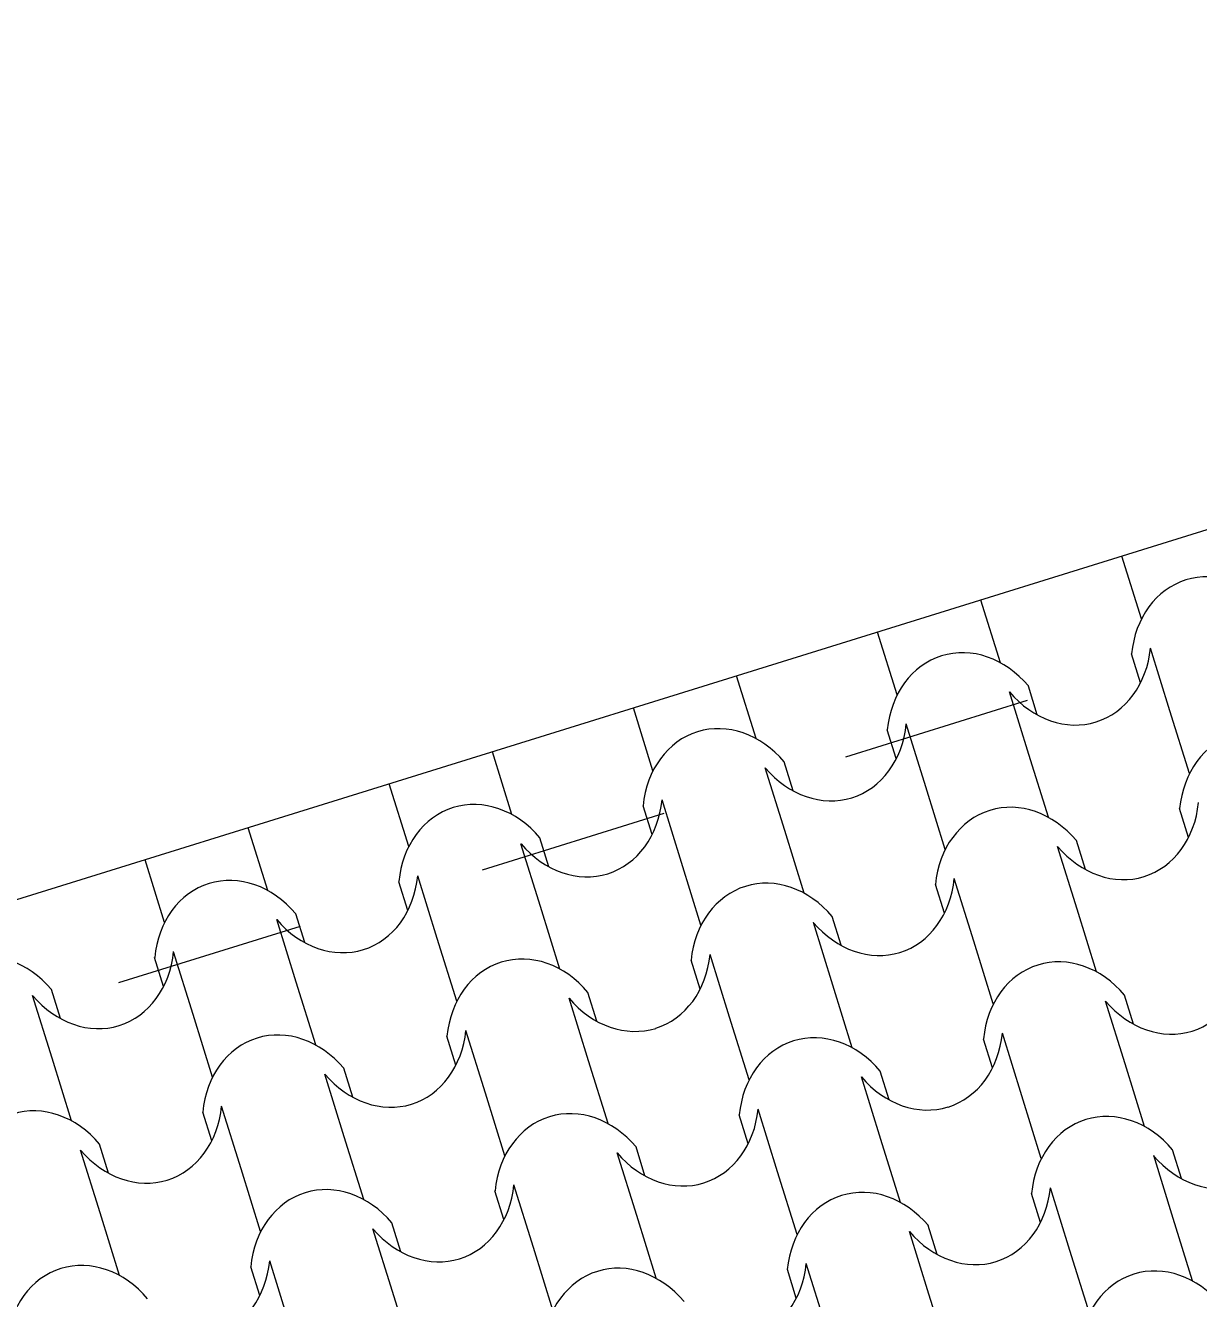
# Model space of a CAD drawing. Header units: metres. Extents: x -111189 to -108577, y -72951 to -72647.
# Drawn here: x -111168.353 to -111167.049, y -72916.292 to -72914.875 of the extents above; entities that cross this region are included whole.
import ezdxf

# ---------------------------------------------------------------- set-up
doc = ezdxf.new("R2010")
doc.units = ezdxf.units.M
doc.header["$MEASUREMENT"] = 0
doc.set_wipeout_variables(frame=1)
doc.linetypes.add('Dashed', pattern=[0.423333, 0.211667, -0.211667])
doc.linetypes.add('Wipeout_Contour', pattern=[1, 0, -1])
for name, color, linetype in [('00 - Cotas Implantação', 7, 'Continuous'), ('00 - DESENHO 2D', 7, 'Continuous'), ('00 - Muros - Pormenores', 7, 'Continuous'), ('02 - PASSEIOS', 7, 'Continuous'), ('03 - COBERTURA', 7, 'Continuous'), ('07 - MUROS', 7, 'Continuous')]:
    doc.layers.add(name, color=color, linetype=linetype)
doc.styles.add('ESTILO_GERADO_2', font='malgunsl.ttf')
doc.styles.add('ESTILO_GERADO_3', font='AGENCYR.TTF')
doc.dimstyles.new('ESTILO_GERADO__1', dxfattribs={"dimtxt": 0.15, "dimasz": 0.095, "dimexe": 0.18, "dimexo": 0.5, "dimgap": 0, "dimtad": 1, "dimzin": 0, "dimdsep": 46, "dimtxsty": 'ESTILO_GERADO_2', "dimblk": 'ARROWHEAD_2', "dimblk1": 'ARROWHEAD_2', "dimblk2": 'ARROWHEAD_2', "dimcen": 0.09, "dimclrd": 7, "dimclre": 7, "dimclrt": 7, "dimadec": 0, "dimazin": 0, "dimtfac": 1, "dimtdec": 4, "dimtmove": 0, "dimatfit": 3, "dimfxl": 1, "dimtolj": 1, "dimtzin": 0, "dimarcsym": 0})
doc.dimstyles.new('ESTILO_GERADO__2', dxfattribs={"dimtxt": 0.15, "dimasz": 0.057, "dimexe": 0.18, "dimexo": 0.05, "dimgap": 0, "dimtad": 1, "dimzin": 0, "dimdsep": 46, "dimtxsty": 'ESTILO_GERADO_3', "dimblk": 'ARROWHEAD_2', "dimblk1": 'ARROWHEAD_2', "dimblk2": 'ARROWHEAD_2', "dimcen": 0.09, "dimclrd": 7, "dimclre": 7, "dimclrt": 7, "dimadec": 0, "dimazin": 0, "dimtfac": 1, "dimtdec": 4, "dimtmove": 0, "dimatfit": 3, "dimfxl": 1, "dimtolj": 1, "dimtzin": 0, "dimarcsym": 0})

# ---------------------------------------------------------------- blocks, each defined once
blk = doc.blocks.new('Malha_4_1', base_point=(-111170.9885, -72913.7301))
at = {"color": 254, "linetype": 'Wipeout_Contour', "lineweight": 0, "ltscale": 664729.494816}
blk.add_wipeout([(-111170.9885, -72913.7301), (-111169.5848, -72918.303), (-111163.4662, -72916.4009), (-111164.8874, -72911.8291), (-111165.9179, -72912.1735)], dxfattribs=at).dxf.layer = '07 - MUROS'
blk = doc.blocks.new('Malha_8_1', base_point=(-111182.45, -72914.5203))
at = {"color": 254, "linetype": 'Wipeout_Contour', "lineweight": 0, "ltscale": 1861428.278801215}
blk.add_wipeout([(-111182.45, -72914.5203), (-111181.1398, -72916.9324), (-111179.283, -72920.3506), (-111178.6992, -72921.4255), (-111173.1932, -72931.5618), (-111171.3979, -72934.867), (-111163.9365, -72948.6033), (-111162.5896, -72948.18), (-111170.1617, -72934.1975), (-111171.9536, -72930.8885), (-111177.4458, -72920.7467), (-111178.0283, -72919.6711), (-111179.8807, -72916.2505), (-111181.0503, -72914.0907)], dxfattribs=at).dxf.layer = '02 - PASSEIOS'
blk = doc.blocks.new('*D89', base_point=(-110957.0649, -73026.2797))
at = {"layer": '00 - Muros - Pormenores', "color": 7, "linetype": 'Continuous', "lineweight": 5, "transparency": 16777216}
for p, q in [((-111165.0815, -72911.0361), (-111165.0481, -72911.1435)), ((-111165.0744, -72911.1321), (-111165.0553, -72911.0476)), ((-111165.0298, -72911.0789), (-111165.0648, -72911.0898)), ((-111165.0648, -72911.0898), (-111180.038, -72915.7444)), ((-111180.0547, -72915.6907), (-111180.0213, -72915.7981)), ((-111180.0284, -72915.7022), (-111180.0475, -72915.7866)), ((-111180.038, -72915.7444), (-111180.073, -72915.7553))]:
    blk.add_line(p, q, dxfattribs=at)
at = {"layer": '00 - Muros - Pormenores', "color": 7, "lineweight": 5, "transparency": 16777216, "insert": (-111172.7122, -72913.4357), "char_height": 0.15, "attachment_point": 7, "rotation": 17.2685, "style": 'ESTILO_GERADO_3'}
blk.add_mtext('\\A1;{\\pql;\\fAgency FB|b0|i0|c0|p0;\\W1.000000;15,68}', dxfattribs=at)
blk = doc.blocks.new('ARROWHEAD_2')
at = {"color": 0, "linetype": 'Continuous', "lineweight": 0}
for p, q in [((-0.378, -0.655), (0.378, 0.655)), ((0, 0), (-1, 0))]:
    blk.add_line(p, q, dxfattribs=at)
blk = doc.blocks.new('Viga_16_1', base_point=(-111165.5824, -72914.9833))
at = {"layer": '03 - COBERTURA', "color": 7, "linetype": 'Continuous', "lineweight": 13}
blk.add_line((-111169.3066, -72916.141), (-111165.5824, -72914.9833), dxfattribs=at)
at = {"layer": '03 - COBERTURA', "color": 253, "linetype": 'Continuous', "lineweight": 9}
for p, q in [((-111167.1122, -72915.5354), (-111167.1339, -72915.4656)), ((-111167.2691, -72915.5841), (-111167.2907, -72915.5144)), ((-111167.3839, -72915.6198), (-111167.4056, -72915.5501)), ((-111167.1132, -72915.6065), (-111167.1231, -72915.5744)), ((-111167.0804, -72915.6376), (-111167.1021, -72915.5679)), ((-111167.5407, -72915.6686), (-111167.5624, -72915.5988)), ((-111167.2373, -72915.6864), (-111167.259, -72915.6166)), ((-111167.228, -72915.6422), (-111167.2379, -72915.6101)), ((-111167.6555, -72915.7043), (-111167.6772, -72915.6345)), ((-111167.0587, -72915.7074), (-111167.0804, -72915.6376)), ((-111167.3848, -72915.6909), (-111167.3948, -72915.6589)), ((-111167.3521, -72915.7221), (-111167.3738, -72915.6523)), ((-111167.8124, -72915.753), (-111167.8341, -72915.6833)), ((-111167.2156, -72915.7561), (-111167.2373, -72915.6864)), ((-111167.5089, -72915.7708), (-111167.5306, -72915.7011)), ((-111167.4996, -72915.7266), (-111167.5096, -72915.6945)), ((-111167.9272, -72915.7887), (-111167.9489, -72915.719)), ((-111167.3304, -72915.7918), (-111167.3521, -72915.7221)), ((-111167.6565, -72915.7754), (-111167.6664, -72915.7433)), ((-111167.6237, -72915.8065), (-111167.6454, -72915.7368)), ((-111167.0597, -72915.7785), (-111167.0697, -72915.7464)), ((-111168.084, -72915.8375), (-111168.1057, -72915.7677)), ((-111167.4872, -72915.8406), (-111167.5089, -72915.7708)), ((-111167.7806, -72915.8553), (-111167.8023, -72915.7855)), ((-111167.7713, -72915.8111), (-111167.7813, -72915.779)), ((-111167.1838, -72915.8584), (-111167.2055, -72915.7886)), ((-111167.1745, -72915.8142), (-111167.1845, -72915.7821)), ((-111168.1988, -72915.8732), (-111168.2205, -72915.8034)), ((-111167.6021, -72915.8763), (-111167.6237, -72915.8065)), ((-111167.9281, -72915.8598), (-111167.9381, -72915.8278)), ((-111167.8954, -72915.891), (-111167.9171, -72915.8212)), ((-111167.3313, -72915.8629), (-111167.3413, -72915.8309)), ((-111167.2986, -72915.8941), (-111167.3203, -72915.8243)), ((-111167.7589, -72915.925), (-111167.7806, -72915.8553)), ((-111167.1621, -72915.9281), (-111167.1838, -72915.8584)), ((-111168.0522, -72915.9397), (-111168.0739, -72915.87)), ((-111168.0429, -72915.8955), (-111168.0529, -72915.8634)), ((-111167.4555, -72915.9428), (-111167.4771, -72915.8731)), ((-111167.4462, -72915.8986), (-111167.4561, -72915.8665)), ((-111167.8737, -72915.9607), (-111167.8954, -72915.891)), ((-111167.2769, -72915.9638), (-111167.2986, -72915.8941)), ((-111168.1998, -72915.9443), (-111168.2098, -72915.9122)), ((-111168.1671, -72915.9754), (-111168.1887, -72915.9057)), ((-111167.603, -72915.9474), (-111167.613, -72915.9153)), ((-111167.5703, -72915.9785), (-111167.592, -72915.9088)), ((-111168.0306, -72916.0095), (-111168.0522, -72915.9397)), ((-111167.4338, -72916.0126), (-111167.4555, -72915.9428)), ((-111168.3239, -72916.0242), (-111168.3456, -72915.9544)), ((-111168.3146, -72915.98), (-111168.3246, -72915.9479)), ((-111167.7271, -72916.0273), (-111167.7488, -72915.9575)), ((-111167.7178, -72915.9831), (-111167.7278, -72915.951)), ((-111167.121, -72915.9862), (-111167.131, -72915.9541)), ((-111167.1303, -72916.0304), (-111167.152, -72915.9606)), ((-111168.1454, -72916.0452), (-111168.1671, -72915.9754)), ((-111167.5486, -72916.0483), (-111167.5703, -72915.9785)), ((-111167.8747, -72916.0318), (-111167.8846, -72915.9998)), ((-111167.8419, -72916.063), (-111167.8636, -72915.9932)), ((-111167.2451, -72916.0661), (-111167.2668, -72915.9963)), ((-111167.2779, -72916.0349), (-111167.2878, -72916.0029)), ((-111168.3022, -72916.0939), (-111168.3239, -72916.0242)), ((-111167.7054, -72916.097), (-111167.7271, -72916.0273)), ((-111167.9988, -72916.1117), (-111168.0205, -72916.042)), ((-111167.9895, -72916.0675), (-111167.9994, -72916.0354)), ((-111167.3927, -72916.0706), (-111167.4027, -72916.0385)), ((-111167.1086, -72916.1001), (-111167.1303, -72916.0304)), ((-111167.402, -72916.1148), (-111167.4237, -72916.0451)), ((-111167.8202, -72916.1327), (-111167.8419, -72916.063)), ((-111167.2235, -72916.1358), (-111167.2451, -72916.0661)), ((-111168.1463, -72916.1163), (-111168.1563, -72916.0842)), ((-111168.1136, -72916.1474), (-111168.1353, -72916.0777)), ((-111167.5168, -72916.1505), (-111167.5385, -72916.0808)), ((-111167.5495, -72916.1194), (-111167.5595, -72916.0873)), ((-111167.9771, -72916.1815), (-111167.9988, -72916.1117)), ((-111168.2704, -72916.1962), (-111168.2921, -72916.1264)), ((-111168.2611, -72916.152), (-111168.2711, -72916.1199)), ((-111167.6644, -72916.1551), (-111167.6743, -72916.123)), ((-111167.3803, -72916.1846), (-111167.402, -72916.1148)), ((-111167.0676, -72916.1582), (-111167.0775, -72916.1261)), ((-111167.6736, -72916.1993), (-111167.6953, -72916.1295)), ((-111167.0769, -72916.2024), (-111167.0985, -72916.1326)), ((-111168.0919, -72916.2172), (-111168.1136, -72916.1474)), ((-111167.4951, -72916.2203), (-111167.5168, -72916.1505)), ((-111167.7885, -72916.235), (-111167.8101, -72916.1652)), ((-111167.1917, -72916.2381), (-111167.2134, -72916.1683)), ((-111167.8212, -72916.2038), (-111167.8312, -72916.1718)), ((-111167.2244, -72916.2069), (-111167.2344, -72916.1749)), ((-111168.2487, -72916.2659), (-111168.2704, -72916.1962)), ((-111167.652, -72916.269), (-111167.6736, -72916.1993)), ((-111167.936, -72916.2395), (-111167.946, -72916.2074)), ((-111167.3392, -72916.2426), (-111167.3492, -72916.2105)), ((-111167.0552, -72916.2721), (-111167.0769, -72916.2024)), ((-111167.9453, -72916.2837), (-111167.967, -72916.214)), ((-111167.3485, -72916.2868), (-111167.3702, -72916.2171)), ((-111167.7668, -72916.3047), (-111167.7885, -72916.235)), ((-111167.17, -72916.3078), (-111167.1917, -72916.2381)), ((-111168.0928, -72916.2883), (-111168.1028, -72916.2562)), ((-111168.0601, -72916.3194), (-111168.0818, -72916.2497)), ((-111167.4633, -72916.3225), (-111167.485, -72916.2528)), ((-111167.4961, -72916.2914), (-111167.506, -72916.2593)), ((-111167.9236, -72916.3535), (-111167.9453, -72916.2837)), ((-111167.3268, -72916.3566), (-111167.3485, -72916.2868))]:
    blk.add_line(p, q, dxfattribs=at)
for centre, major_axis, start_param, end_param in [((-111167.03, -72915.5973), (-0.0327, 0.1052), 5.178468, 7.387902), ((-111167.3017, -72915.6817), (-0.0327, 0.1052), 5.178468, 7.387902), ((-111167.1957, -72915.5443), (-0.0329, 0.1058), 3.144569, 4.24135), ((-111167.1952, -72915.5442), (-0.0329, 0.1058), 2.041835, 3.138617), ((-111167.5733, -72915.7662), (-0.0327, 0.1052), 5.178468, 7.387902), ((-111167.4674, -72915.6288), (-0.0329, 0.1058), 3.144569, 4.24135), ((-111166.9765, -72915.7693), (-0.0327, 0.1052), 5.178468, 7.387902), ((-111167.4669, -72915.6286), (-0.0329, 0.1058), 2.041835, 3.138617), ((-111167.845, -72915.8506), (-0.0327, 0.1052), 5.178468, 7.387902), ((-111167.739, -72915.7132), (-0.0329, 0.1058), 3.144569, 4.24135), ((-111167.2482, -72915.8537), (-0.0327, 0.1052), 5.178468, 7.387902), ((-111167.1423, -72915.7163), (-0.0329, 0.1058), 3.144569, 4.24135), ((-111167.7385, -72915.7131), (-0.0329, 0.1058), 2.041835, 3.138617), ((-111167.1417, -72915.7162), (-0.0329, 0.1058), 2.041835, 3.138617), ((-111168.1166, -72915.9351), (-0.0327, 0.1052), 5.178468, 7.387902), ((-111168.0107, -72915.7977), (-0.0329, 0.1058), 3.144569, 4.24135), ((-111167.5199, -72915.9382), (-0.0327, 0.1052), 5.178468, 7.387902), ((-111167.4139, -72915.8008), (-0.0329, 0.1058), 3.144569, 4.24135), ((-111168.0102, -72915.7975), (-0.0329, 0.1058), 2.041835, 3.138617), ((-111167.4134, -72915.8006), (-0.0329, 0.1058), 2.041835, 3.138617), ((-111168.3883, -72916.0195), (-0.0327, 0.1052), 5.178468, 7.387902), ((-111168.2823, -72915.8821), (-0.0329, 0.1058), 3.144569, 4.24135), ((-111167.7915, -72916.0226), (-0.0327, 0.1052), 5.178468, 7.387902), ((-111167.6856, -72915.8852), (-0.0329, 0.1058), 3.144569, 4.24135), ((-111167.1947, -72916.0257), (-0.0327, 0.1052), 5.178468, 7.387902), ((-111167.0888, -72915.8883), (-0.0329, 0.1058), 3.144569, 4.24135), ((-111168.2818, -72915.882), (-0.0329, 0.1058), 2.041835, 3.138617), ((-111167.685, -72915.8851), (-0.0329, 0.1058), 2.041835, 3.138617), ((-111167.0883, -72915.8882), (-0.0329, 0.1058), 2.041835, 3.138617), ((-111168.0632, -72916.1071), (-0.0327, 0.1052), 5.178468, 7.387902), ((-111167.9572, -72915.9697), (-0.0329, 0.1058), 3.144569, 4.24135), ((-111167.4664, -72916.1102), (-0.0327, 0.1052), 5.178468, 7.387902), ((-111167.3604, -72915.9728), (-0.0329, 0.1058), 3.144569, 4.24135), ((-111167.9567, -72915.9695), (-0.0329, 0.1058), 2.041835, 3.138617), ((-111167.3599, -72915.9726), (-0.0329, 0.1058), 2.041835, 3.138617), ((-111168.3348, -72916.1915), (-0.0327, 0.1052), 5.178468, 7.387902), ((-111168.2289, -72916.0541), (-0.0329, 0.1058), 3.144569, 4.24135), ((-111167.738, -72916.1946), (-0.0327, 0.1052), 5.178468, 7.387902), ((-111167.6321, -72916.0572), (-0.0329, 0.1058), 3.144569, 4.24135), ((-111167.1413, -72916.1977), (-0.0327, 0.1052), 5.178468, 7.387902), ((-111168.2284, -72916.054), (-0.0329, 0.1058), 2.041835, 3.138617), ((-111167.6316, -72916.0571), (-0.0329, 0.1058), 2.041835, 3.138617), ((-111167.0348, -72916.0602), (-0.0329, 0.1058), 2.041835, 3.138617), ((-111168.0097, -72916.2791), (-0.0327, 0.1052), 5.178468, 7.387902), ((-111167.9038, -72916.1417), (-0.0329, 0.1058), 3.144569, 4.24135), ((-111167.4129, -72916.2822), (-0.0327, 0.1052), 5.178468, 7.387902), ((-111167.307, -72916.1448), (-0.0329, 0.1058), 3.144569, 4.24135), ((-111167.9032, -72916.1415), (-0.0329, 0.1058), 2.041835, 3.138617), ((-111167.3064, -72916.1446), (-0.0329, 0.1058), 2.041835, 3.138617), ((-111168.2814, -72916.3635), (-0.0327, 0.1052), 5.178468, 7.387902), ((-111168.1754, -72916.2261), (-0.0329, 0.1058), 3.144569, 4.24135), ((-111167.6846, -72916.3666), (-0.0327, 0.1052), 5.178468, 7.387902), ((-111167.5786, -72916.2292), (-0.0329, 0.1058), 3.144569, 4.24135), ((-111167.0878, -72916.3697), (-0.0327, 0.1052), 5.178468, 7.387902)]:
    blk.add_ellipse(centre, major_axis=major_axis, ratio=0.834649, start_param=start_param, end_param=end_param, dxfattribs=at)
blk = doc.blocks.new('*D126', base_point=(-110957.0649, -73026.2797))
at = {"layer": '00 - Cotas Implantação', "color": 7, "linetype": 'Continuous', "lineweight": 5, "transparency": 16777216}
for p, q in [((-111158.7462, -72913.8539), (-111163.5335, -72915.3421)), ((-111163.5613, -72915.2526), (-111163.3851, -72915.8196)), ((-111163.5494, -72915.4125), (-111163.5176, -72915.2717)), ((-111163.5335, -72915.3421), (-111173.226, -72918.3552)), ((-111173.2419, -72918.4255), (-111173.2101, -72918.2848))]:
    blk.add_line(p, q, dxfattribs=at)
at = {"layer": '00 - Cotas Implantação', "color": 7, "lineweight": 5, "transparency": 16777216, "insert": (-111168.597, -72916.8848), "char_height": 0.15, "attachment_point": 7, "rotation": 17.2685, "style": 'ESTILO_GERADO_2'}
blk.add_mtext('\\A1;{\\pql;\\fMalgun Gothic Semilight|b0|i0|c0|p0;\\W1.000000;10,15}', dxfattribs=at)
blk = doc.blocks.new('*D127', base_point=(-110957.0649, -73026.2797))
at = {"layer": '00 - Cotas Implantação', "color": 7, "linetype": 'Continuous', "lineweight": 5, "transparency": 16777216}
for p, q in [((-111163.5335, -72915.3421), (-111173.226, -72918.3552)), ((-111173.2538, -72918.2656), (-111173.0776, -72918.8326)), ((-111173.2419, -72918.4255), (-111173.2101, -72918.2848)), ((-111173.226, -72918.3552), (-111177.865, -72919.7972)), ((-111177.8928, -72919.7077), (-111177.7166, -72920.2747)), ((-111177.8491, -72919.7269), (-111177.8809, -72919.8676)), ((-111177.865, -72919.7972), (-111177.9234, -72919.8154))]:
    blk.add_line(p, q, dxfattribs=at)
at = {"layer": '00 - Cotas Implantação', "color": 7, "lineweight": 5, "transparency": 16777216, "insert": (-111175.7424, -72919.106), "char_height": 0.15, "attachment_point": 7, "rotation": 17.2685, "style": 'ESTILO_GERADO_2'}
blk.add_mtext('\\A1;{\\pql;\\fMalgun Gothic Semilight|b0|i0|c0|p0;\\W1.000000;4,86}', dxfattribs=at)

msp = doc.modelspace()

# ---------------------------------------------------------------- block references
at = {"layer": '07 - MUROS', "color": 7, "lineweight": 13}
msp.add_blockref('Malha_4_1', (-111170.9885, -72913.7301), dxfattribs=at)

# ---------------------------------------------------------------- next in the draw order: block references
at = {"layer": '02 - PASSEIOS', "color": 7, "lineweight": 13}
msp.add_blockref('Malha_8_1', (-111182.45, -72914.5203), dxfattribs=at)

# ---------------------------------------------------------------- next in the draw order: linework, layer by layer
at = {"layer": '00 - DESENHO 2D', "color": 252, "linetype": 'Dashed', "lineweight": 9, "flags": 128}
msp.add_lwpolyline([(-111165.218, -72914.998), (-111169.9926, -72916.4822), (-111170.7347, -72914.0949), (-111165.9601, -72912.6107)], close=True, dxfattribs=at)

# ---------------------------------------------------------------- next in the draw order: block references
at = {"layer": '03 - COBERTURA', "color": 7, "lineweight": 13}
msp.add_blockref('Viga_16_1', (-111165.5824, -72914.9833), dxfattribs=at)

# ---------------------------------------------------------------- next in the draw order: dimensions: what is measured, and where the dimension line sits
at = {"layer": '00 - Cotas Implantação', "color": 7, "linetype": 'Continuous', "lineweight": 5}
for base, p1, p2, picture, middle in [((-111173.226, -72918.3552), (-111163.2274, -72916.3267), (-111172.9199, -72919.3398), '*D126', (-111168.3793, -72916.7386)), ((-111177.865, -72919.7972), (-111172.9199, -72919.3398), (-111177.737, -72920.2089), '*D127', (-111175.5792, -72918.9767))]:
    dim = msp.add_linear_dim(base=base, p1=p1, p2=p2, angle=197.2685, dimstyle='ESTILO_GERADO__1', dxfattribs=at)
    dim.commit()
    dim.dimension.update_dxf_attribs({"geometry": picture, "text_midpoint": middle, "dimtype": 160, "text_rotation": 17.2685})
at = {"layer": '00 - Muros - Pormenores', "color": 7, "linetype": 'Continuous', "lineweight": 5}
dim = msp.add_linear_dim(base=(-111180.038, -72915.7444), p1=(-111165.0648, -72911.0898), p2=(-111179.8807, -72916.2505), angle=197.2685, dimstyle='ESTILO_GERADO__2', dxfattribs=at)
dim.commit()
dim.dimension.update_dxf_attribs({"geometry": '*D89', "text_midpoint": (-111172.4946, -72913.2895), "dimtype": 160, "text_rotation": 17.2685})

doc.saveas('drawing.dxf')
